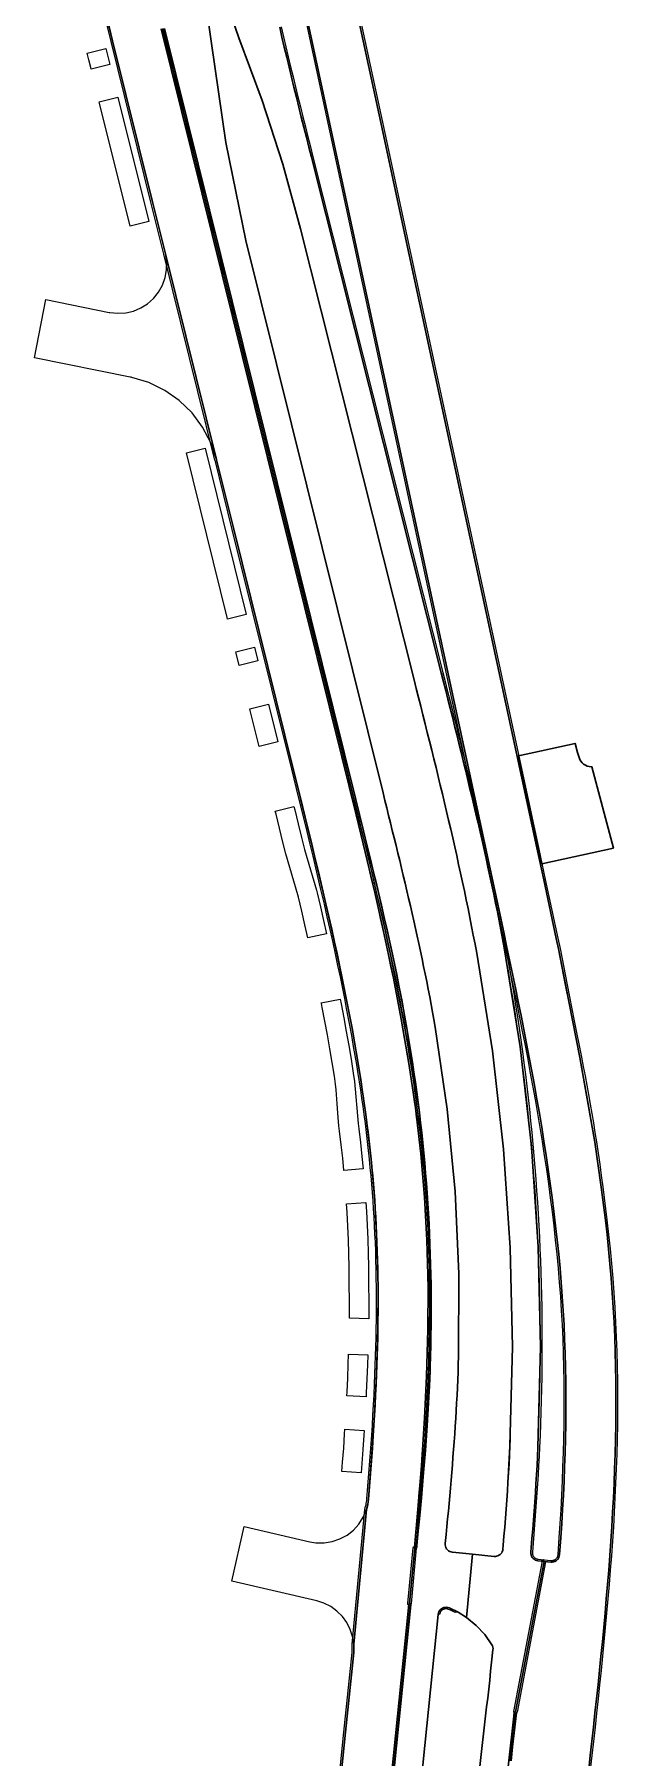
# Model space of a CAD drawing. Header units: metres. Extents: x 105145 to 106173, y 111785 to 118130.
# Drawn here: x 105895.7 to 105968.5, y 114953.4 to 115168.5 of the extents above; entities that cross this region are included whole.
import ezdxf

# ---------------------------------------------------------------- set-up
doc = ezdxf.new("R2010")
doc.units = ezdxf.units.M
for name, color, linetype, lineweight in [('10-PAV-BOCACALLE', 9, 'CONTINUOUS', 13), ('10-PAV-CALZADA-BRT', 12, 'CONTINUOUS', 30), ('10-PAV-CALZADA-MIXTA', 8, 'CONTINUOUS', 30), ('10-PAV-CICLORUTA', 76, 'CONTINUOUS', 18), ('10-PAV-PARADERO', 30, 'CONTINUOUS', 30), ('10-PAV-SARDINEL', 252, 'CONTINUOUS', 13)]:
    doc.layers.add(name, color=color, linetype=linetype, lineweight=lineweight)

msp = doc.modelspace()

# ---------------------------------------------------------------- linework, layer by layer
at = {"layer": '10-PAV-BOCACALLE'}
for points in [[(105895.7091, 115128.1661), (105897.1344, 115135.4283), (105905.0411, 115133.8272), (105905.1051, 115133.8144), (105906.098, 115133.7092), (105907.0945, 115133.7701), (105908.0672, 115133.9954), (105908.989, 115134.3789), (105909.8345, 115134.9099), (105910.5803, 115135.5738), (105911.2056, 115136.3521), (105911.6932, 115137.2234), (105912.0295, 115138.1634), (105912.2054, 115139.1463), (105912.2158, 115140.1446), (105912.0605, 115141.1309), (105918.4349, 115115.4379), (105917.7278, 115117.5364), (105916.6988, 115119.4972), (105915.3734, 115121.2713), (105913.7849, 115122.8141), (105911.9729, 115124.0872), (105909.983, 115125.0587), (105907.8647, 115125.7042), (105907.7965, 115125.7191), (105907.6339, 115125.752), (105895.7091, 115128.1661)], [(105920.3404, 114975.3805), (105921.8662, 114982.213), (105930.0695, 114980.3089), (105930.0809, 114980.3064), (105930.8372, 114980.1817), (105931.8558, 114980.1682), (105932.862, 114980.3272), (105933.8268, 114980.6541), (105934.7223, 114981.1395), (105935.5229, 114981.7694), (105936.2054, 114982.5257), (105936.7501, 114983.3865), (105937.1414, 114984.327), (105935.5694, 114967.5194), (105935.4242, 114968.4588), (105935.1325, 114969.3635), (105934.7016, 114970.2107), (105934.1423, 114970.9793), (105933.4686, 114971.6499), (105932.6975, 114972.2057), (105931.8483, 114972.6327), (105930.9423, 114972.9203), (105920.3404, 114975.3805)]]:
    msp.add_lwpolyline(points, close=True, dxfattribs=at)
at = {"layer": '10-PAV-CALZADA-BRT'}
for points in [[(105916.0692, 115179.7468), (105917.8013, 115167.4103), (105919.5834, 115155.0354), (105922.1065, 115142.7901), (105939.2157, 115073.8287), (105939.4487, 115072.8895), (105939.6815, 115071.9501), (105939.9141, 115071.0107), (105940.1463, 115070.0713), (105940.3779, 115069.1317), (105940.6087, 115068.1919), (105940.8387, 115067.2519), (105941.0677, 115066.3117), (105941.2957, 115065.3711), (105941.5223, 115064.4303), (105941.7475, 115063.4891), (105941.9711, 115062.5475), (105942.1931, 115061.6057), (105942.4131, 115060.6633), (105942.6313, 115059.7203), (105942.8473, 115058.7771), (105943.0609, 115057.8331), (105943.2721, 115056.8887), (105943.4809, 115055.9437), (105943.6867, 115054.9983), (105943.8899, 115054.0521), (105944.0901, 115053.1053), (105944.2869, 115052.1577), (105944.4807, 115051.2095), (105944.6709, 115050.2607), (105944.8575, 115049.3111), (105945.0405, 115048.3609), (105945.2195, 115047.4099), (105945.3945, 115046.4581), (105945.5653, 115045.5055), (105945.7319, 115044.5521), (105947.2301, 115034.3406), (105948.2168, 115024.067), (105948.6896, 115013.757), (105948.6473, 115003.4363), (105948.6169, 115002.4689), (105948.5821, 115001.5019), (105948.5433, 115000.5349), (105948.5001, 114999.5681), (105948.4531, 114998.6015), (105948.4023, 114997.6351), (105948.3479, 114996.6689), (105948.2899, 114995.7029), (105948.2287, 114994.7371), (105948.1641, 114993.7715), (105948.0965, 114992.8061), (105948.0261, 114991.8409), (105947.9529, 114990.8759), (105947.8769, 114989.9111), (105947.7985, 114988.9467), (105947.7179, 114987.9823), (105947.6349, 114987.0181), (105947.5501, 114986.0541), (105947.4633, 114985.0901), (105947.3747, 114984.1265), (105947.2847, 114983.1631), (105947.1931, 114982.1997), (105947.1001, 114981.2363), (105946.9883, 114980.0911), (105946.9865, 114979.917), (105947.0149, 114979.7452), (105947.0727, 114979.581), (105947.1581, 114979.4293), (105947.2685, 114979.2947), (105947.4006, 114979.1813), (105947.5503, 114979.0925), (105947.7132, 114979.031), (105947.8843, 114978.9987), (105950.4021, 114978.7478), (105949.6441, 114970.8474), (105948.5914, 114971.5083), (105947.4725, 114972.0497), (105947.3113, 114972.1015), (105947.1437, 114972.1254), (105946.9744, 114972.1206), (105946.8084, 114972.0873), (105946.6504, 114972.0266), (105946.5049, 114971.94), (105946.3761, 114971.8301), (105946.2676, 114971.7001), (105946.1827, 114971.5536), (105946.1237, 114971.3949), (105946.0923, 114971.2285), (105942.0455, 114931.5421)], [(105946.7457, 114911.5519), (105951.9033, 114957.4321), (105952.0295, 114958.5541), (105952.1553, 114959.6761), (105952.2809, 114960.7981), (105952.4061, 114961.9203), (105952.5309, 114963.0423), (105952.6545, 114964.1645), (105952.7775, 114965.2869), (105952.9437, 114966.8175), (105952.9481, 114966.9796), (105952.9262, 114967.1402), (105952.8787, 114967.2952), (105952.8067, 114967.4405), (105951.913, 114968.7184), (105950.8521, 114969.8612), (105949.644, 114970.8473), (105950.4021, 114978.7478), (105953.0849, 114978.4805), (105953.2431, 114978.4773), (105953.3998, 114978.4991), (105953.5511, 114978.5454), (105953.6932, 114978.6149), (105953.8225, 114978.706), (105953.9359, 114978.8163), (105954.0305, 114978.9431), (105954.1039, 114979.0833), (105954.1542, 114979.2333), (105954.1803, 114979.3893), (105954.2239, 114979.8925), (105954.3181, 114981.0177), (105954.4093, 114982.1429), (105954.4969, 114983.2685), (105954.5813, 114984.3945), (105954.6619, 114985.5207), (105954.7387, 114986.6471), (105954.8115, 114987.7737), (105954.8803, 114988.9007), (105954.9447, 114990.0279), (105955.0049, 114991.1553), (105955.0603, 114992.2829), (105955.3599, 115004.6426), (105955.0933, 115017.0031), (105954.2612, 115029.3383), (105952.8653, 115041.6226), (105950.9085, 115053.8301), (105950.7021, 115054.9399), (105950.4911, 115056.0491), (105950.2759, 115057.1575), (105950.0563, 115058.2649), (105949.8329, 115059.3717), (105949.6055, 115060.4775), (105949.3743, 115061.5827), (105949.1397, 115062.6871), (105948.9015, 115063.7907), (105948.6601, 115064.8937), (105948.4155, 115065.9959), (105948.1681, 115067.0975), (105947.9177, 115068.1983), (105947.6647, 115069.2987), (105947.4093, 115070.3983), (105947.1515, 115071.4975), (105946.8913, 115072.5963), (105946.6291, 115073.6943), (105946.3651, 115074.7921), (105946.0991, 115075.8893), (105945.8317, 115076.9863), (105945.5627, 115078.0829), (105945.2923, 115079.1791), (105945.0209, 115080.2749), (105944.7483, 115081.3705), (105944.4749, 115082.4659), (105944.2007, 115083.5613), (105943.9259, 115084.6563), (105943.6507, 115085.7513), (105943.3753, 115086.8461), (105943.0995, 115087.9411), (105928.9197, 115144.2589), (105926.7044, 115152.3173), (105924.1414, 115160.272), (105921.2355, 115168.1079), (105918.5045, 115175.9927)], [(105938.5637, 114931.8971), (105942.6989, 114972.4531), (105942.6991, 114972.475), (105942.6954, 114972.4965), (105942.6881, 114972.5172), (105942.6774, 114972.5362), (105942.6635, 114972.5531), (105942.6469, 114972.5673), (105942.628, 114972.5785), (105942.6076, 114972.5862), (105942.5861, 114972.5903), (105942.566, 114972.5908), (105942.5461, 114972.5881), (105942.5269, 114972.5821), (105942.5089, 114972.5731), (105942.5125, 114972.5903), (105943.1693, 114979.5123), (105943.1767, 114979.503), (105943.1933, 114979.4867), (105943.2124, 114979.4734), (105943.2334, 114979.4634), (105943.2558, 114979.4571), (105943.2789, 114979.4546), (105943.3022, 114979.456), (105943.3248, 114979.4613), (105943.3463, 114979.4703), (105943.366, 114979.4827), (105943.3833, 114979.4982), (105943.3978, 114979.5164), (105943.4091, 114979.5368), (105943.4168, 114979.5588), (105943.4207, 114979.5817), (105943.4471, 114979.8477), (105943.625, 114981.6637), (105943.7679, 114983.1519), (105944.0125, 114985.7903), (105944.2873, 114988.9547), (105944.5071, 114991.7189), (105944.7265, 114994.8201), (105944.8971, 114997.6349), (105945.0469, 115000.6983), (105945.1487, 115003.5379), (105945.1903, 115013.684), (105944.7255, 115023.8195), (105943.7555, 115033.9192), (105942.2827, 115043.9579), (105941.7813, 115046.7547), (105941.2007, 115049.7663), (105940.6347, 115052.5289), (105939.9797, 115055.5681), (105939.3721, 115058.2735), (105938.6537, 115061.3675), (105938.0391, 115063.9451), (105937.2555, 115067.1711), (105936.7791, 115069.1065), (105935.8187, 115072.9859), (105911.9243, 115169.2963)], [(105926.3181, 115169.4315), (105926.6049, 115168.1851), (105926.8957, 115166.9389), (105927.1903, 115165.6927), (105927.4885, 115164.4463), (105927.7899, 115163.1995), (105928.0939, 115161.9527), (105928.4007, 115160.7055), (105928.7095, 115159.4579), (105929.0201, 115158.2099), (105929.3321, 115156.9625), (105929.6457, 115155.7127), (105929.9601, 115154.4623), (105930.2751, 115153.2111), (105946.4937, 115088.7955), (105946.7695, 115087.7001), (105947.0451, 115086.6043), (105947.3207, 115085.5081), (105947.5959, 115084.4111), (105947.8707, 115083.3135), (105948.1447, 115082.2153), (105948.4181, 115081.1165), (105948.6901, 115080.0187), (105948.9613, 115078.9187), (105949.2313, 115077.8179), (105949.5001, 115076.7161), (105949.7673, 115075.6135), (105950.0327, 115074.5101), (105950.2963, 115073.4057), (105950.5581, 115072.3005), (105950.8177, 115071.1941), (105951.0749, 115070.0869), (105951.3297, 115068.9785), (105951.5821, 115067.8691), (105951.8315, 115066.7585), (105952.0781, 115065.6467), (105952.3217, 115064.5339), (105952.5621, 115063.4199), (105952.7991, 115062.3047), (105953.0325, 115061.1883), (105953.2623, 115060.0705), (105953.4883, 115058.9515), (105953.7103, 115057.8313), (105953.9283, 115056.7099), (105954.1417, 115055.5871), (105954.3503, 115054.4665), (105956.3328, 115042.0994), (105957.747, 115029.6544), (105958.59, 115017.1578), (105958.8599, 115004.6357), (105958.5563, 114992.1143), (105958.5003, 114990.9761), (105958.4395, 114989.8347), (105958.3741, 114988.6941), (105958.3047, 114987.5541), (105958.2309, 114986.4151), (105958.1533, 114985.2765), (105958.0719, 114984.1389), (105957.9869, 114983.0021), (105957.8983, 114981.8657), (105957.8063, 114980.7303), (105957.7113, 114979.5955), (105957.6611, 114979.0163), (105957.6612, 114978.8434), (105957.691, 114978.6731), (105957.7497, 114978.5106), (105957.8355, 114978.3605), (105957.9459, 114978.2275), (105958.0776, 114978.1154), (105958.2265, 114978.0277), (105958.3884, 114977.967), (105958.5583, 114977.9351), (105959.3179, 114977.8594), (105955.7467, 114959.0773), (105955.7231, 114959.0779), (105955.6997, 114959.0744), (105955.6773, 114959.0668), (105955.6565, 114959.0555), (105955.638, 114959.0408), (105955.6224, 114959.0231), (105955.61, 114959.0029), (105955.6014, 114958.9809), (105955.5967, 114958.9577), (105955.5075, 114958.1631), (105955.3813, 114957.0411), (105950.2237, 114911.1609)]]:
    msp.add_lwpolyline(points, dxfattribs=at)
at = {"layer": '10-PAV-CALZADA-MIXTA'}
for points in [[(105932.7231, 114938.6947), (105934.5405, 114956.5182), (105935.5549, 114966.4669), (105935.5853, 114966.9928), (105935.5694, 114967.5194), (105937.1414, 114984.327), (105937.3088, 114984.9731), (105937.4035, 114985.6337), (105938.0078, 114993.5901), (105938.1629, 114996.1131), (105938.4119, 115001.2187), (105938.5725, 115006.9393), (105938.5927, 115012.1145), (105938.4597, 115017.7333), (105938.1759, 115022.9167), (105937.7255, 115028.0885), (105937.0643, 115033.6699), (105936.3141, 115038.7903), (105935.3479, 115044.4311), (105934.3809, 115049.4505), (105933.1707, 115055.1971), (105932.0937, 115059.9833), (105930.6781, 115065.9833), (105929.8025, 115069.5829), (105928.0163, 115076.8181), (105920.5907, 115106.7484), (105918.4439, 115115.4017), (105918.4349, 115115.4379), (105912.0605, 115141.1309), (105912.0551, 115141.1527), (105910.4443, 115147.6453), (105905.4635, 115167.7209), (105903.7331, 115174.7207)], [(105935.7549, 115172.3699), (105939.0709, 115156.9453), (105941.9105, 115143.7369), (105958.4193, 115066.9455), (105959.2755, 115062.9631), (105960.8387, 115055.6559), (105961.1161, 115054.3437), (105963.7833, 115040.7991), (105965.6509, 115030.2203), (105966.4621, 115024.6019), (105966.9751, 115020.4883), (105967.1775, 115018.6741), (105967.3647, 115016.8561), (105967.5363, 115015.0343), (105967.6915, 115013.2091), (105967.8299, 115011.3803), (105967.9505, 115009.5483), (105968.0527, 115007.7133), (105968.1361, 115005.8775), (105968.2011, 115004.0425), (105968.2479, 115002.2091), (105968.2777, 115000.3775), (105968.2907, 114998.5479), (105968.2879, 114996.7201), (105968.2697, 114994.8947), (105968.2367, 114993.0715), (105968.1899, 114991.2507), (105968.1297, 114989.4325), (105968.0567, 114987.6167), (105967.9717, 114985.8037), (105967.8751, 114983.9933), (105967.7679, 114982.1855), (105967.6503, 114980.3805), (105967.5233, 114978.5783), (105967.3873, 114976.7789), (105967.2431, 114974.9821), (105967.0913, 114973.1881), (105966.9323, 114971.3969), (105966.7671, 114969.6083), (105966.5959, 114967.8223), (105966.4195, 114966.0391), (105966.2387, 114964.2583), (105966.0539, 114962.4801), (105965.8655, 114960.7043), (105965.6747, 114958.9309), (105965.4815, 114957.1599), (105965.2867, 114955.3889), (105965.0911, 114953.6238), (105964.8951, 114951.8597)], [(105911.5295, 115169.2259), (105921.6888, 115128.2787), (105934.0825, 115078.3229), (105935.8721, 115071.0739), (105936.7543, 115067.4463), (105938.1831, 115061.3905), (105939.2759, 115056.5341), (105940.5069, 115050.6891), (105941.4957, 115045.5569), (105942.4861, 115039.7745), (105943.2593, 115034.4977), (105943.9423, 115028.7309), (105944.4103, 115023.3589), (105944.7051, 115017.9745), (105944.8425, 115012.1689), (105944.8215, 115006.8359), (105944.6569, 115000.9717), (105944.4023, 114995.7513), (105944.0085, 114989.7909), (105943.6119, 114984.8291), (105943.1439, 114979.6087), (105943.142, 114979.5879), (105943.1446, 114979.5677), (105943.1502, 114979.5481), (105943.1585, 114979.5296), (105943.1694, 114979.5124), (105942.5158, 114972.625), (105942.5125, 114972.5903), (105942.509, 114972.5729), (105942.4932, 114972.5617), (105942.4792, 114972.5483), (105942.4675, 114972.5328), (105942.4584, 114972.5158), (105942.4519, 114972.4975), (105942.4483, 114972.4785), (105941.9863, 114967.9287), (105938.3149, 114931.9225)], [(105955.2049, 114952.9367), (105955.4007, 114954.6999), (105955.5959, 114956.4623), (105955.7895, 114958.2217), (105955.8665, 114958.9275), (105955.867, 114958.9511), (105955.8635, 114958.9745), (105955.8559, 114958.9969), (105955.8446, 114959.0176), (105955.8298, 114959.0361), (105955.8121, 114959.0517), (105955.7919, 114959.064), (105955.7699, 114959.0726), (105955.7467, 114959.0773), (105959.3179, 114977.8594), (105960.1697, 114977.7745), (105960.3422, 114977.7723), (105960.5125, 114977.7998), (105960.6756, 114977.8562), (105960.8265, 114977.9398), (105960.9608, 114978.0481), (105961.0745, 114978.1778), (105961.1642, 114978.3252), (105961.2663, 114978.6993), (105961.4147, 114980.8033), (105961.5299, 114982.5737), (105961.6349, 114984.3447), (105961.7295, 114986.1165), (105961.8125, 114987.8887), (105961.8837, 114989.6615), (105961.9425, 114991.4347), (105961.9883, 114993.2083), (105962.0201, 114994.9821), (105962.0379, 114996.7563), (105962.0407, 114998.5305), (105962.0281, 115000.3045), (105961.9993, 115002.0785), (105961.9539, 115003.8521), (105961.8913, 115005.6253), (105961.8107, 115007.3975), (105961.7119, 115009.1689), (105961.5953, 115010.9393), (105961.4615, 115012.7085), (105961.3113, 115014.4763), (105961.1447, 115016.2427), (105960.9631, 115018.0075), (105960.7663, 115019.7709), (105960.5555, 115021.5323), (105960.3311, 115023.2923), (105960.0937, 115025.0505), (105959.8441, 115026.8071), (105959.5825, 115028.5619), (105959.3099, 115030.3149), (105959.0265, 115032.0665), (105958.7333, 115033.8163), (105958.4305, 115035.5643), (105958.1191, 115037.3111), (105957.7993, 115039.0563), (105957.4721, 115040.7999), (105957.1377, 115042.5423), (105956.7971, 115044.2835), (105956.4505, 115046.0235), (105956.0987, 115047.7625), (105955.7421, 115049.5005), (105955.3815, 115051.2377), (105955.0175, 115052.9741), (105954.6505, 115054.7099), (105954.2811, 115056.4453), (105953.9101, 115058.1803), (105953.5379, 115059.9149), (105953.1651, 115061.6495), (105929.6445, 115171.0561)]]:
    msp.add_lwpolyline(points, dxfattribs=at)
at = {"layer": '10-PAV-CICLORUTA'}
for points in [[(105904.8207, 115165.9543), (105905.1109, 115164.7829), (105902.7815, 115164.2051), (105902.7313, 115164.4075), (105902.4911, 115165.3771), (105902.3347, 115166.0099), (105902.2867, 115166.2049), (105904.6159, 115166.7827), (105904.8207, 115165.9543)], [(105909.9747, 115145.1773), (105907.6453, 115144.5993), (105903.8407, 115159.9345), (105903.7925, 115160.1289), (105906.1219, 115160.7069), (105909.9747, 115145.1773)], [(105922.1501, 115096.1019), (105919.8209, 115095.5241), (105919.7727, 115095.7181), (105914.6677, 115116.2943), (105916.9971, 115116.8723), (105922.1501, 115096.1019)], [(105923.5837, 115090.3243), (105921.2543, 115089.7465), (105920.8805, 115091.2535), (105920.8323, 115091.4477), (105923.1615, 115092.0255), (105923.5837, 115090.3243)], [(105926.0953, 115080.2003), (105923.7657, 115079.6233), (105922.6509, 115084.1171), (105922.6027, 115084.3113), (105924.9321, 115084.8891), (105926.0953, 115080.2003)], [(105928.1957, 115071.7221), (105928.6247, 115069.9769), (105929.0505, 115068.2337), (105929.4071, 115066.7617), (105930.9253, 115061.6723), (105931.0019, 115061.3459), (105931.4029, 115059.6095), (105931.7971, 115057.8743), (105932.1615, 115056.2405), (105929.8153, 115055.7353), (105929.4557, 115057.3471), (105929.0635, 115059.0737), (105928.6643, 115060.8021), (105928.5927, 115061.1071), (105927.0747, 115066.1963), (105926.7185, 115067.6663), (105926.2937, 115069.4059), (105925.8655, 115071.1481), (105925.7687, 115071.5403), (105928.0987, 115072.1157), (105928.1957, 115071.7221)], [(105933.9859, 115047.4785), (105934.3155, 115045.7479), (105934.6335, 115044.0179), (105934.9389, 115042.2903), (105935.2317, 115040.5611), (105935.5115, 115038.8299), (105935.6745, 115037.7635), (105936.0997, 115032.5529), (105936.1849, 115031.8835), (105936.3879, 115030.1597), (105936.5737, 115028.4369), (105936.7269, 115026.8709), (105934.3343, 115026.6777), (105934.1863, 115028.1913), (105934.0029, 115029.8907), (105933.8027, 115031.5917), (105933.7189, 115032.2501), (105933.6333, 115033.2983), (105933.4937, 115035.0099), (105933.3537, 115036.7241), (105933.2947, 115037.4609), (105933.1407, 115038.4565), (105932.8643, 115040.1671), (105932.5739, 115041.8811), (105932.2711, 115043.5941), (105931.9569, 115045.3055), (105931.6291, 115047.0221), (105931.5343, 115047.5059), (105931.5151, 115047.6037), (105933.8675, 115048.0793), (105933.9859, 115047.4785)], [(105937.1365, 115021.5517), (105937.2305, 115019.8267), (105937.3069, 115018.0981), (105937.3659, 115016.3661), (105937.4081, 115014.6311), (105937.4271, 115008.1631), (105935.0301, 115008.2431), (105935.0085, 115014.5837), (105934.9669, 115016.2961), (105934.9087, 115018.0043), (105934.8335, 115019.7083), (105934.7407, 115021.4081), (105934.6697, 115022.4927), (105937.0623, 115022.6847), (105937.1365, 115021.5517)], [(105937.3265, 115003.6639), (105937.2845, 115002.4091), (105937.2139, 115000.6537), (105937.1319, 114998.8959), (105937.1053, 114998.3941), (105934.7101, 114998.5473), (105934.7349, 114999.0151), (105934.8163, 115000.7579), (105934.8863, 115002.4975), (105934.9279, 115003.7441), (105937.3265, 115003.6639)], [(105936.8607, 114994.2011), (105936.8229, 114993.6099), (105936.7011, 114991.8437), (105936.5707, 114990.0755), (105936.4801, 114988.9147), (105934.0849, 114989.0679), (105934.1777, 114990.2571), (105934.3071, 114992.0145), (105934.4283, 114993.7691), (105934.4657, 114994.3543), (105936.8607, 114994.2011)]]:
    msp.add_lwpolyline(points, close=True, dxfattribs=at)
at = {"layer": '10-PAV-PARADERO'}
msp.add_lwpolyline([(105959.0293, 115064.9589), (105956.1254, 115078.4663), (105963.1934, 115079.9949), (105963.5041, 115078.878), (105963.6841, 115078.2445), (105963.7769, 115078.0039), (105963.9068, 115077.7811), (105964.0704, 115077.5819), (105964.2637, 115077.4111), (105964.4816, 115077.2732), (105964.7186, 115077.1717), (105964.9688, 115077.1092), (105965.2833, 115077.0879), (105967.987, 115066.9101), (105959.0293, 115064.9589)], close=True, dxfattribs=at)
at = {"layer": '10-PAV-SARDINEL'}
for points in [[(105932.5241, 114938.7147), (105934.3415, 114956.5385), (105935.3559, 114966.4869), (105935.3729, 114966.6892), (105935.383, 114966.8943), (105935.3857, 114967.0967), (105935.3814, 114967.302), (105935.3697, 114967.5081), (105935.3694, 114967.5194), (105935.3703, 114967.538), (105936.9423, 114984.3456), (105936.9444, 114984.3617), (105936.9499, 114984.3848), (105937.0047, 114984.5663), (105937.0513, 114984.7405), (105937.0935, 114984.9206), (105937.1299, 114985.1018), (105937.1604, 114985.2835), (105937.1852, 114985.4661), (105937.2044, 114985.6524), (105937.339, 114987.2404), (105937.4667, 114988.8303), (105937.5875, 114990.4207), (105937.7014, 114992.0117), (105937.8082, 114993.6031), (105937.8879, 114994.8638), (105937.9633, 114996.1246), (105938.0343, 114997.3998), (105938.0994, 114998.6751), (105938.1587, 114999.9507), (105938.2121, 115001.2267), (105938.2547, 115002.3695), (105938.292, 115003.5126), (105938.3241, 115004.6558), (105938.351, 115005.7992), (105938.3725, 115006.9426), (105938.387, 115007.9766), (105938.3963, 115009.0106), (105938.4003, 115010.0449), (105938.3991, 115011.0787), (105938.3927, 115012.1128), (105938.3796, 115013.2356), (105938.3597, 115014.3583), (105938.3331, 115015.4809), (105938.2999, 115016.6034), (105938.2599, 115017.7256), (105938.2165, 115018.7617), (105938.1665, 115019.7975), (105938.1098, 115020.8329), (105938.0465, 115021.868), (105937.9764, 115022.9026), (105937.8998, 115023.9367), (105937.8165, 115024.9705), (105937.7265, 115026.0036), (105937.6299, 115027.0361), (105937.5266, 115028.068), (105937.4078, 115029.1846), (105937.2824, 115030.3005), (105937.1503, 115031.4156), (105937.0115, 115032.5299), (105936.8661, 115033.6435), (105936.7266, 115034.668), (105936.5818, 115035.6918), (105936.4319, 115036.7149), (105936.2769, 115037.7373), (105936.1166, 115038.7588), (105935.9339, 115039.8879), (105935.746, 115041.016), (105935.5529, 115042.1433), (105935.3546, 115043.2697), (105935.1512, 115044.3951), (105934.9183, 115045.6507), (105934.6796, 115046.9052), (105934.4351, 115048.1586), (105934.1849, 115049.4109), (105933.8912, 115050.8485), (105933.5917, 115052.285), (105933.2864, 115053.7203), (105932.9753, 115055.1543), (105932.6226, 115056.7504), (105932.2638, 115058.345), (105931.8988, 115059.9383), (105931.4333, 115061.9391), (105930.9615, 115063.9385), (105930.4837, 115065.9366), (105930.0481, 115067.7364), (105929.6083, 115069.5353), (105928.7173, 115073.1531), (105927.8222, 115076.77), (105920.3966, 115106.7002), (105918.2498, 115115.3535), (105918.2408, 115115.3897), (105911.8664, 115141.0828), (105911.861, 115141.1046), (105910.2502, 115147.5971), (105905.2694, 115167.6728), (105904.4027, 115171.1725)], [(105904.5968, 115171.2204), (105905.4635, 115167.7209), (105910.4443, 115147.6453), (105912.0551, 115141.1527), (105912.0605, 115141.1309), (105918.4349, 115115.4379), (105918.4439, 115115.4017), (105920.5907, 115106.7484), (105928.0163, 115076.8181), (105928.9115, 115073.201), (105929.8025, 115069.5829), (105930.2424, 115067.7836), (105930.6781, 115065.9833), (105931.1561, 115063.9847), (105931.628, 115061.9847), (105932.0937, 115059.9833), (105932.4588, 115058.3893), (105932.8178, 115056.7939), (105933.1707, 115055.1971), (105933.4819, 115053.7623), (105933.7874, 115052.3262), (105934.087, 115050.889), (105934.3809, 115049.4505), (105934.6313, 115048.1973), (105934.8759, 115046.943), (105935.1148, 115045.6876), (105935.3479, 115044.4311), (105935.5515, 115043.3047), (105935.7499, 115042.1775), (105935.9432, 115041.0493), (105936.1312, 115039.9202), (105936.3141, 115038.7903), (105936.4745, 115037.7678), (105936.6297, 115036.7444), (105936.7798, 115035.7203), (105936.9246, 115034.6955), (105937.0643, 115033.6699), (105937.2099, 115032.5552), (105937.3488, 115031.4397), (105937.481, 115030.3234), (105937.6066, 115029.2063), (105937.7255, 115028.0885), (105937.8289, 115027.0553), (105937.9256, 115026.0215), (105938.0157, 115024.9871), (105938.0991, 115023.9522), (105938.1759, 115022.9167), (105938.246, 115021.8808), (105938.3094, 115020.8445), (105938.3662, 115019.8077), (105938.4163, 115018.7707), (105938.4597, 115017.7333), (105938.4997, 115016.6099), (105938.533, 115015.4863), (105938.5596, 115014.3625), (105938.5795, 115013.2385), (105938.5927, 115012.1145), (105938.5991, 115011.0794), (105938.6003, 115010.0444), (105938.5963, 115009.0093), (105938.587, 115007.9743), (105938.5725, 115006.9393), (105938.5509, 115005.7949), (105938.524, 115004.6506), (105938.4919, 115003.5065), (105938.4545, 115002.3625), (105938.4119, 115001.2187), (105938.3585, 114999.9419), (105938.2991, 114998.6653), (105938.234, 114997.3891), (105938.1629, 114996.1131), (105938.0875, 114994.8515), (105938.0078, 114993.5901), (105937.9009, 114991.9978), (105937.7869, 114990.406), (105937.6661, 114988.8147), (105937.5383, 114987.2239), (105937.4035, 114985.6337), (105937.384, 114985.4439), (105937.3584, 114985.2549), (105937.3269, 114985.0667), (105937.2893, 114984.8797), (105937.2459, 114984.6939), (105937.1966, 114984.5096), (105937.1414, 114984.327), (105935.5694, 114967.5194), (105935.5813, 114967.309), (105935.5858, 114967.0982), (105935.5829, 114966.8875), (105935.5726, 114966.6769), (105935.5549, 114966.4669), (105934.5405, 114956.5182), (105932.7231, 114938.6947)], [(105964.8951, 114951.8597), (105965.0911, 114953.6238), (105965.2867, 114955.3889), (105965.4815, 114957.1599), (105965.6747, 114958.9309), (105965.8655, 114960.7043), (105966.0539, 114962.4801), (105966.2387, 114964.2583), (105966.4195, 114966.0391), (105966.5959, 114967.8223), (105966.7671, 114969.6083), (105966.9323, 114971.3969), (105967.0913, 114973.1881), (105967.2431, 114974.9821), (105967.3873, 114976.7789), (105967.5233, 114978.5783), (105967.6503, 114980.3805), (105967.7679, 114982.1855), (105967.8751, 114983.9933), (105967.9717, 114985.8037), (105968.0567, 114987.6167), (105968.1297, 114989.4325), (105968.1899, 114991.2507), (105968.2367, 114993.0715), (105968.2697, 114994.8947), (105968.2879, 114996.7201), (105968.2907, 114998.5479), (105968.2777, 115000.3775), (105968.2479, 115002.2091), (105968.2011, 115004.0425), (105968.1361, 115005.8775), (105968.0527, 115007.7133), (105967.9505, 115009.5483), (105967.8299, 115011.3803), (105967.6915, 115013.2091), (105967.5363, 115015.0343), (105967.3647, 115016.8561), (105967.1775, 115018.6741), (105966.9751, 115020.4883), (105966.4621, 115024.6019), (105966.2702, 115026.0081), (105966.071, 115027.4132), (105965.8646, 115028.8173), (105965.6509, 115030.2203), (105965.4689, 115031.4001), (105965.2806, 115032.5788), (105965.0858, 115033.7565), (105964.8846, 115034.9332), (105964.6771, 115036.1087), (105964.4632, 115037.2831), (105964.2429, 115038.4563), (105964.0163, 115039.6283), (105963.7833, 115040.7991), (105962.8979, 115045.3147), (105962.0088, 115049.8295), (105961.1161, 115054.3437), (105960.8387, 115055.6559), (105959.2755, 115062.9631), (105958.4193, 115066.9455), (105941.9105, 115143.7369), (105939.0709, 115156.9453), (105935.7549, 115172.3699)], [(105935.9504, 115172.4119), (105939.26, 115157.014), (105939.2664, 115156.9873), (105939.268, 115156.98), (105942.106, 115143.7789), (105958.6148, 115066.9875), (105959.4711, 115063.005), (105961.0344, 115055.6975), (105961.3121, 115054.3838), (105962.205, 115049.8683), (105963.0941, 115045.3533), (105963.9796, 115040.8379), (105964.2126, 115039.6669), (105964.4394, 115038.4938), (105964.6599, 115037.3195), (105964.874, 115036.1441), (105965.0817, 115034.9676), (105965.283, 115033.7897), (105965.478, 115032.611), (105965.6665, 115031.4311), (105965.8486, 115030.2506), (105966.0624, 115028.8469), (105966.269, 115027.4418), (105966.4683, 115026.0356), (105966.6605, 115024.6278), (105967.1738, 115020.5118), (105967.3764, 115018.6955), (105967.5637, 115016.8758), (105967.7355, 115015.0522), (105967.8909, 115013.2251), (105968.0294, 115011.3944), (105968.1502, 115009.5604), (105968.2525, 115007.7234), (105968.336, 115005.8856), (105968.401, 115004.0486), (105968.4479, 115002.2133), (105968.4777, 115000.3799), (105968.4907, 114998.5483), (105968.4879, 114996.719), (105968.4697, 114994.8919), (105968.4367, 114993.0672), (105968.3898, 114991.2449), (105968.3296, 114989.4252), (105968.2565, 114987.608), (105968.1715, 114985.7937), (105968.0748, 114983.9821), (105967.9675, 114982.1731), (105967.8499, 114980.367), (105967.7228, 114978.5637), (105967.5867, 114976.7634), (105967.4425, 114974.9657), (105967.2906, 114973.1708), (105967.1315, 114971.3789), (105966.9663, 114969.5896), (105966.795, 114967.8029), (105966.6185, 114966.0192), (105966.4377, 114964.2379), (105966.2528, 114962.4592), (105966.0644, 114960.6831), (105965.8736, 114958.9094), (105965.6803, 114957.1381), (105965.4855, 114955.367), (105965.2899, 114953.6018), (105965.0939, 114951.8376)], [(105938.3149, 114931.9225), (105941.9863, 114967.9287), (105942.4483, 114972.4785), (105942.4519, 114972.4975), (105942.4584, 114972.5158), (105942.4675, 114972.5328), (105942.4792, 114972.5483), (105942.4932, 114972.5617), (105942.509, 114972.5729), (105942.5125, 114972.5903), (105942.5158, 114972.625), (105943.1694, 114979.5124), (105943.1585, 114979.5296), (105943.1502, 114979.5481), (105943.1446, 114979.5677), (105943.142, 114979.5879), (105943.1439, 114979.6087), (105943.3044, 114981.3484), (105943.4604, 114983.0886), (105943.6119, 114984.8291), (105943.7504, 114986.4825), (105943.8826, 114988.1365), (105944.0085, 114989.7909), (105944.1159, 114991.2804), (105944.2174, 114992.7703), (105944.3128, 114994.2606), (105944.4023, 114995.7513), (105944.4749, 114997.0559), (105944.5416, 114998.3609), (105944.6023, 114999.6662), (105944.6569, 115000.9717), (105944.7006, 115002.1442), (105944.7389, 115003.3169), (105944.7718, 115004.4898), (105944.7994, 115005.6628), (105944.8215, 115006.8359), (105944.8365, 115007.9024), (105944.8461, 115008.969), (105944.8503, 115010.0356), (105944.8491, 115011.1023), (105944.8425, 115012.1689), (105944.8289, 115013.3303), (105944.8084, 115014.4916), (105944.7809, 115015.6528), (105944.7465, 115016.8137), (105944.7051, 115017.9745), (105944.66, 115019.0521), (105944.608, 115020.1294), (105944.549, 115021.2063), (105944.4831, 115022.2828), (105944.4103, 115023.3589), (105944.3305, 115024.4345), (105944.2438, 115025.5095), (105944.1502, 115026.5839), (105944.0497, 115027.6577), (105943.9423, 115028.7309), (105943.8195, 115029.8859), (105943.6898, 115031.04), (105943.5532, 115032.1934), (105943.4097, 115033.346), (105943.2593, 115034.4977), (105943.1153, 115035.5546), (105942.966, 115036.6108), (105942.8114, 115037.6661), (105942.6514, 115038.7207), (105942.4861, 115039.7745), (105942.2987, 115040.9328), (105942.1059, 115042.0902), (105941.9078, 115043.2467), (105941.7044, 115044.4023), (105941.4957, 115045.5569), (105941.2574, 115046.8416), (105941.0131, 115048.1253), (105940.7629, 115049.4078), (105940.5069, 115050.6891), (105940.208, 115052.1522), (105939.9032, 115053.6141), (105939.5925, 115055.0747), (105939.2759, 115056.5341), (105938.9178, 115058.1543), (105938.5536, 115059.7731), (105938.1831, 115061.3905), (105937.713, 115063.4106), (105937.2368, 115065.4292), (105936.7543, 115067.4463), (105936.3153, 115069.2606), (105935.8721, 115071.0739), (105934.9794, 115074.6989), (105934.0825, 115078.3229), (105921.6888, 115128.2787), (105911.5295, 115169.2259)], [(105911.7236, 115169.2741), (105921.8829, 115128.3269), (105934.2766, 115078.371), (105935.1736, 115074.7469), (105936.0664, 115071.1216), (105936.5097, 115069.3079), (105936.9488, 115067.4931), (105937.4314, 115065.4754), (105937.9078, 115063.4562), (105938.378, 115061.4355), (105938.7486, 115059.8174), (105939.1131, 115058.1979), (105939.4713, 115056.5769), (105939.788, 115055.1167), (105940.0989, 115053.6553), (105940.4039, 115052.1926), (105940.703, 115050.7287), (105940.9592, 115049.4466), (105941.2095, 115048.1632), (105941.4539, 115046.8786), (105941.6924, 115045.593), (105941.9013, 115044.4372), (105942.1049, 115043.2809), (105942.3031, 115042.1235), (105942.496, 115040.9652), (105942.6836, 115039.806), (105942.8491, 115038.7512), (105943.0092, 115037.6956), (105943.164, 115036.6392), (105943.3135, 115035.5821), (105943.4576, 115034.5242), (105943.6081, 115033.3713), (105943.7517, 115032.2176), (105943.8885, 115031.063), (105944.0183, 115029.9076), (105944.1413, 115028.7514), (105944.2488, 115027.6771), (105944.3495, 115026.602), (105944.4432, 115025.5262), (105944.53, 115024.4499), (105944.6098, 115023.3731), (105944.6827, 115022.2957), (105944.7487, 115021.2179), (105944.8077, 115020.1397), (105944.8598, 115019.0611), (105944.905, 115017.9823), (105944.9464, 115016.8203), (105944.9808, 115015.6581), (105945.0083, 115014.4957), (105945.0289, 115013.3332), (105945.0425, 115012.1707), (105945.0491, 115011.103), (105945.0503, 115010.0355), (105945.0461, 115008.9677), (105945.0365, 115007.9001), (105945.0215, 115006.8326), (105944.9993, 115005.6586), (105944.9718, 115004.4847), (105944.9388, 115003.3109), (105944.9005, 115002.1373), (105944.8568, 115000.9638), (105944.8021, 114999.6574), (105944.7414, 114998.3512), (105944.6747, 114997.0453), (105944.602, 114995.7398), (105944.5125, 114994.2482), (105944.417, 114992.7571), (105944.3155, 114991.2664), (105944.208, 114989.7761), (105944.0821, 114988.1209), (105943.9498, 114986.4662), (105943.8112, 114984.8121), (105943.6596, 114983.071), (105943.5036, 114981.3304), (105943.3447, 114979.6078), (105943.3571, 114979.5809), (105943.3654, 114979.5525), (105943.3692, 114979.5231), (105943.3685, 114979.4935), (105942.7149, 114972.6061), (105942.7116, 114972.5714), (105942.7095, 114972.5556), (105942.7086, 114972.5509), (105942.7051, 114972.5335), (105942.6966, 114972.5033), (105942.6833, 114972.4748), (105942.6656, 114972.4489), (105942.644, 114972.4261), (105942.1853, 114967.9085), (105938.5139, 114931.9024)], [(105911.9243, 115169.2963), (105935.8187, 115072.9859), (105936.7791, 115069.1065), (105937.2555, 115067.1711), (105937.6489, 115065.5585), (105938.0391, 115063.9451), (105938.348, 115062.6567), (105938.6537, 115061.3675), (105939.0155, 115059.8211), (105939.3721, 115058.2735), (105939.6785, 115056.9214), (105939.9797, 115055.5681), (105940.3109, 115054.0493), (105940.6347, 115052.5289), (105940.9214, 115051.1484), (105941.2007, 115049.7663), (105941.3984, 115048.7632), (105941.592, 115047.7594), (105941.7813, 115046.7547), (105941.9526, 115045.8232), (105942.1198, 115044.8909), (105942.2827, 115043.9579), (105942.4942, 115042.7073), (105942.6979, 115041.4553), (105942.8937, 115040.2021), (105943.0818, 115038.9477), (105943.262, 115037.6922), (105943.4343, 115036.4356), (105943.5988, 115035.1779), (105943.7555, 115033.9192), (105943.9043, 115032.6596), (105944.0453, 115031.399), (105944.1783, 115030.1376), (105944.3035, 115028.8754), (105944.4209, 115027.6124), (105944.5303, 115026.3488), (105944.6319, 115025.0844), (105944.7255, 115023.8195), (105944.8113, 115022.554), (105944.8891, 115021.288), (105944.9591, 115020.0215), (105945.0212, 115018.7546), (105945.0753, 115017.4874), (105945.1216, 115016.2198), (105945.1599, 115014.952), (105945.1903, 115013.684), (105945.2128, 115012.4158), (105945.2274, 115011.1475), (105945.2341, 115009.8791), (105945.2328, 115008.6107), (105945.2237, 115007.3423), (105945.2066, 115006.074), (105945.1816, 115004.8059), (105945.1487, 115003.5379), (105945.119, 115002.5912), (105945.0851, 115001.6447), (105945.0469, 115000.6983), (105945.0012, 114999.677), (105944.9513, 114998.6558), (105944.8971, 114997.6349), (105944.8155, 114996.2273), (105944.7265, 114994.8201), (105944.6205, 114993.2692), (105944.5071, 114991.7189), (105944.3999, 114990.3366), (105944.2873, 114988.9547), (105944.1526, 114987.3723), (105944.0125, 114985.7903), (105943.8918, 114984.471), (105943.7679, 114983.1519), (105943.625, 114981.6637), (105943.4471, 114979.8477), (105943.4207, 114979.5817), (105943.4168, 114979.5588), (105943.4091, 114979.5368), (105943.3978, 114979.5164), (105943.3833, 114979.4982), (105943.3833, 114979.4982), (105943.3676, 114979.4841), (105943.3685, 114979.4935), (105943.3692, 114979.5231), (105943.3654, 114979.5525), (105943.3571, 114979.5809), (105943.3447, 114979.6078), (105943.5036, 114981.3304), (105943.6596, 114983.071), (105943.8112, 114984.8121), (105943.9498, 114986.4662), (105944.0821, 114988.1209), (105944.208, 114989.7761), (105944.3155, 114991.2664), (105944.417, 114992.7571), (105944.5125, 114994.2482), (105944.602, 114995.7398), (105944.6747, 114997.0453), (105944.7414, 114998.3512), (105944.8021, 114999.6574), (105944.8471, 115000.7068), (105944.8575, 115000.9638), (105944.8853, 115001.6524), (105944.9191, 115002.598), (105944.9488, 115003.5437), (105944.9732, 115004.4847), (105944.9809, 115004.8105), (105944.9935, 115005.412), (105944.9984, 115005.6586), (105945.0066, 115006.0773), (105945.0215, 115006.8326), (105945.0365, 115007.9001), (105945.0461, 115008.9677), (105945.0503, 115010.0355), (105945.0491, 115011.103), (105945.0425, 115012.1707), (105945.0289, 115013.3332), (105945.0083, 115014.4957), (105944.9808, 115015.6581), (105944.9464, 115016.8203), (105944.905, 115017.9823), (105944.8598, 115019.0611), (105944.8077, 115020.1397), (105944.7487, 115021.2179), (105944.6827, 115022.2957), (105944.6098, 115023.3731), (105944.53, 115024.4499), (105944.4432, 115025.5262), (105944.3495, 115026.602), (105944.2488, 115027.6771), (105944.1413, 115028.7514), (105944.0183, 115029.9076), (105943.8885, 115031.063), (105943.766, 115032.0965), (105943.7525, 115032.2177), (105943.7056, 115032.6368), (105943.557, 115033.8951), (105943.4004, 115035.1526), (105943.2361, 115036.4091), (105943.064, 115037.6644), (105942.8839, 115038.9187), (105942.696, 115040.1718), (105942.5004, 115041.4238), (105942.2969, 115042.6746), (105942.0856, 115043.924), (105941.9229, 115044.8561), (105941.7558, 115045.7875), (105941.5847, 115046.7181), (105941.3956, 115047.722), (105941.2021, 115048.7249), (105941.0046, 115049.7272), (105940.7255, 115051.1083), (105940.439, 115052.4877), (105940.1154, 115054.0072), (105939.7843, 115055.5254), (105939.4834, 115056.8776), (105939.1771, 115058.229), (105938.8207, 115059.7759), (105938.4591, 115061.3217), (105938.1535, 115062.6104), (105937.8447, 115063.8983), (105937.4546, 115065.5113), (105937.0613, 115067.1235), (105936.585, 115069.0586), (105935.6246, 115072.9378), (105934.2766, 115078.371), (105921.8827, 115128.3268), (105911.7302, 115169.2482)], [(105926.5131, 115169.476), (105926.7998, 115168.2302), (105927.0904, 115166.9846), (105927.3849, 115165.739), (105927.683, 115164.4931), (105927.9843, 115163.2467), (105928.2882, 115162.0003), (105928.5949, 115160.7535), (105928.9036, 115159.5061), (105929.2142, 115158.2583), (105929.5261, 115157.0111), (105929.8397, 115155.7615), (105930.1541, 115154.5111), (105930.469, 115153.2599), (105946.6876, 115088.8443), (105946.9635, 115087.7489), (105947.2391, 115086.6531), (105947.5147, 115085.5569), (105947.7899, 115084.4598), (105948.0648, 115083.362), (105948.3388, 115082.2637), (105948.6122, 115081.1647), (105948.8843, 115080.0667), (105949.1555, 115078.9665), (105949.4256, 115077.8654), (105949.6945, 115076.7634), (105949.8435, 115076.1485), (105952.9696, 115061.6075), (105953.3424, 115059.8729), (105953.7146, 115058.1384), (105954.0855, 115056.4036), (105954.4549, 115054.6684), (105954.8218, 115052.9329), (105954.876, 115052.6743), (105955.059, 115051.6328), (105955.3035, 115050.1958), (105955.5403, 115048.7577), (105955.7695, 115047.3182), (105955.991, 115045.8776), (105956.2048, 115044.4357), (105956.411, 115042.9928), (105956.6094, 115041.5487), (105956.8002, 115040.1038), (105956.9833, 115038.6577), (105957.1586, 115037.2107), (105957.3264, 115035.7628), (105957.4863, 115034.3139), (105957.6385, 115032.8644), (105957.783, 115031.4139), (105957.9198, 115029.9628), (105958.0489, 115028.5109), (105958.1702, 115027.0583), (105958.2838, 115025.6053), (105958.3896, 115024.1515), (105958.4877, 115022.6973), (105958.5781, 115021.2424), (105958.6606, 115019.7871), (105958.7355, 115018.3315), (105958.8026, 115016.8755), (105958.862, 115015.419), (105958.9135, 115013.9624), (105958.9573, 115012.5055), (105958.9935, 115011.0484), (105959.0218, 115009.591), (105959.0423, 115008.1336), (105959.0551, 115006.6761), (105959.0601, 115005.2184), (105959.0574, 115003.7608), (105959.0469, 115002.3034), (105959.0286, 115000.8458), (105959.0026, 114999.3885), (105958.9688, 114997.9313), (105958.9273, 114996.4743), (105958.878, 114995.0175), (105958.8209, 114993.5611), (105958.7561, 114992.105), (105958.7001, 114990.9659), (105958.6392, 114989.8237), (105958.5738, 114988.6823), (105958.5043, 114987.5416), (105958.4305, 114986.4019), (105958.3528, 114985.2626), (105958.2714, 114984.1243), (105958.1863, 114982.9869), (105958.0977, 114981.8499), (105958.0056, 114980.7139), (105957.9106, 114979.5785), (105957.8607, 114979.0019), (105957.8576, 114978.9301), (105957.8606, 114978.8606), (105957.8696, 114978.7921), (105957.8844, 114978.7249), (105957.905, 114978.6588), (105957.9316, 114978.5943), (105957.9634, 114978.5324), (105957.9997, 114978.4749), (105958.0417, 114978.4196), (105958.0886, 114978.3679), (105958.1386, 114978.3214), (105958.1936, 114978.2786), (105958.2518, 114978.2409), (105958.3132, 114978.2082), (105958.3761, 114978.1815), (105958.4425, 114978.1598), (105958.5094, 114978.1442), (105958.5834, 114978.1336), (105958.5834, 114978.1336), (105959.3377, 114978.0584), (105959.3048, 114978.059), (105959.2723, 114978.0541), (105959.241, 114978.044), (105959.2117, 114978.0289), (105959.1854, 114978.0092), (105959.1626, 114977.9855), (105959.1441, 114977.9583), (105959.1302, 114977.9285), (105959.1214, 114977.8968), (105959.1181, 114977.8793), (105958.5583, 114977.9351), (105958.4727, 114977.9474), (105958.3884, 114977.967), (105958.3062, 114977.9939), (105958.2265, 114978.0277), (105958.1502, 114978.0684), (105958.0776, 114978.1154), (105958.0093, 114978.1686), (105957.9459, 114978.2275), (105957.8878, 114978.2916), (105957.8355, 114978.3605), (105957.7893, 114978.4337), (105957.7497, 114978.5106), (105957.7168, 114978.5906), (105957.691, 114978.6731), (105957.6724, 114978.7576), (105957.6612, 114978.8434), (105957.6574, 114978.9299), (105957.6611, 114979.0163), (105957.7113, 114979.5955), (105957.8063, 114980.7303), (105957.8983, 114981.8657), (105957.9869, 114983.0021), (105958.0719, 114984.1389), (105958.1533, 114985.2765), (105958.2309, 114986.4151), (105958.3047, 114987.5541), (105958.3741, 114988.6941), (105958.4395, 114989.8347), (105958.5003, 114990.9761), (105958.5563, 114992.1143), (105958.6211, 114993.5694), (105958.6781, 114995.0248), (105958.7274, 114996.4805), (105958.7689, 114997.9364), (105958.8026, 114999.3926), (105958.8286, 115000.8488), (105958.8469, 115002.3053), (105958.8574, 115003.7617), (105958.8601, 115005.2183), (105958.8551, 115006.6748), (105958.8423, 115008.1313), (105958.8218, 115009.5876), (105958.7935, 115011.0439), (105958.7574, 115012.5), (105958.7136, 115013.9558), (105958.6621, 115015.4114), (105958.6028, 115016.8668), (105958.5357, 115018.3217), (105958.4609, 115019.7763), (105958.3784, 115021.2305), (105958.2881, 115022.6843), (105958.1901, 115024.1375), (105958.0843, 115025.5902), (105957.9708, 115027.0422), (105957.8496, 115028.4937), (105957.7206, 115029.9445), (105957.5839, 115031.3946), (105957.4395, 115032.844), (105957.2874, 115034.2925), (105957.1276, 115035.7403), (105956.96, 115037.1871), (105956.7848, 115038.6331), (105956.6018, 115040.0781), (105956.4112, 115041.522), (105956.2129, 115042.965), (105956.0069, 115044.4069), (105955.7932, 115045.8477), (105955.5719, 115047.2873), (105955.3429, 115048.7257), (105955.1062, 115050.1628), (105954.8619, 115051.5987), (105954.6099, 115053.0333), (105954.3503, 115054.4665), (105954.1417, 115055.5871), (105953.9283, 115056.7099), (105953.7103, 115057.8313), (105953.4883, 115058.9515), (105953.2623, 115060.0705), (105953.0325, 115061.1883), (105952.7991, 115062.3047), (105952.5621, 115063.4199), (105952.3217, 115064.5339), (105952.0781, 115065.6467), (105951.8315, 115066.7585), (105951.5821, 115067.8691), (105951.3297, 115068.9785), (105951.0749, 115070.0869), (105950.8177, 115071.1941), (105950.5581, 115072.3005), (105950.2963, 115073.4057), (105950.0327, 115074.5101), (105949.7673, 115075.6135), (105949.5001, 115076.7161), (105949.2313, 115077.8179), (105948.9613, 115078.9187), (105948.6901, 115080.0187), (105948.4181, 115081.1165), (105948.1447, 115082.2153), (105947.8707, 115083.3135), (105947.5959, 115084.4111), (105947.3207, 115085.5081), (105947.0451, 115086.6043), (105946.7695, 115087.7001), (105946.4937, 115088.7955), (105930.2751, 115153.2111), (105929.9601, 115154.4623), (105929.6457, 115155.7127), (105929.3321, 115156.9625), (105929.0201, 115158.2099), (105928.7095, 115159.4579), (105928.4007, 115160.7055), (105928.0939, 115161.9527), (105927.7899, 115163.1995), (105927.4885, 115164.4463), (105927.1903, 115165.6927), (105926.8957, 115166.9389), (105926.6049, 115168.1851), (105926.3181, 115169.4315)], [(105955.0061, 114952.9588), (105955.2019, 114954.722), (105955.3971, 114956.4843), (105955.5907, 114958.2435), (105955.662, 114958.897), (105955.6334, 114958.9131), (105955.6079, 114958.9337), (105955.5862, 114958.9582), (105955.5688, 114958.9859), (105955.5562, 114959.0162), (105955.5487, 114959.0481), (105955.5466, 114959.0808), (105955.55, 114959.1134), (105959.1214, 114977.8968), (105959.1302, 114977.9285), (105959.1441, 114977.9583), (105959.1626, 114977.9855), (105959.1854, 114978.0092), (105959.2117, 114978.0289), (105959.241, 114978.044), (105959.2723, 114978.0541), (105959.3048, 114978.059), (105959.3377, 114978.0584), (105960.1846, 114977.974), (105960.2587, 114977.9699), (105960.3268, 114977.9719), (105960.3956, 114977.9799), (105960.4635, 114977.9939), (105960.5304, 114978.0139), (105960.5937, 114978.0389), (105960.6554, 114978.0696), (105960.7146, 114978.1058), (105960.7704, 114978.1469), (105960.8217, 114978.192), (105960.8699, 114978.2424), (105960.9131, 114978.2962), (105960.9517, 114978.354), (105960.9776, 114978.401), (105961.0682, 114978.7328), (105961.2152, 114980.8169), (105961.3303, 114982.5861), (105961.4353, 114984.356), (105961.5298, 114986.1266), (105961.6127, 114987.8974), (105961.6839, 114989.6688), (105961.7426, 114991.4406), (105961.7884, 114993.2127), (105961.8201, 114994.9849), (105961.8379, 114996.7575), (105961.8407, 114998.5294), (105961.8281, 115000.3022), (105961.7994, 115002.0744), (105961.754, 115003.846), (105961.6915, 115005.6172), (105961.611, 115007.3873), (105961.5123, 115009.1568), (105961.3958, 115010.9252), (105961.2622, 115012.6925), (105961.1121, 115014.4585), (105960.9457, 115016.2231), (105960.7643, 115017.9862), (105960.5676, 115019.7479), (105960.357, 115021.5078), (105960.1327, 115023.2667), (105959.8956, 115025.0231), (105959.6463, 115026.7778), (105959.3848, 115028.5318), (105959.1124, 115030.2836), (105958.8292, 115032.034), (105958.5361, 115033.7827), (105958.2335, 115035.5297), (105957.9223, 115037.2756), (105957.6027, 115039.0199), (105957.2756, 115040.7626), (105956.9414, 115042.5043), (105956.6009, 115044.2448), (105956.2545, 115045.9841), (105956.2535, 115045.9888), (105955.9028, 115047.7226), (105955.5463, 115049.4601), (105955.1858, 115051.1969), (105954.8218, 115052.9329), (105954.4549, 115054.6684), (105954.0855, 115056.4036), (105953.7146, 115058.1384), (105953.3424, 115059.8729), (105952.9696, 115061.6075), (105929.449, 115171.0141)], [(105929.6445, 115171.0561), (105953.1651, 115061.6495), (105953.5379, 115059.9149), (105953.9101, 115058.1803), (105954.2811, 115056.4453), (105954.6505, 115054.7099), (105955.0175, 115052.9741), (105955.3815, 115051.2377), (105955.7421, 115049.5005), (105956.0987, 115047.7625), (105956.4505, 115046.0235), (105956.7971, 115044.2835), (105957.1377, 115042.5423), (105957.4721, 115040.7999), (105957.7993, 115039.0563), (105958.1191, 115037.3111), (105958.4305, 115035.5643), (105958.7333, 115033.8163), (105959.0265, 115032.0665), (105959.3099, 115030.3149), (105959.5825, 115028.5619), (105959.8441, 115026.8071), (105960.0937, 115025.0505), (105960.3311, 115023.2923), (105960.5555, 115021.5323), (105960.7663, 115019.7709), (105960.9631, 115018.0075), (105961.1447, 115016.2427), (105961.3113, 115014.4763), (105961.4615, 115012.7085), (105961.5953, 115010.9393), (105961.7119, 115009.1689), (105961.8107, 115007.3975), (105961.8913, 115005.6253), (105961.9539, 115003.8521), (105961.9993, 115002.0785), (105962.0281, 115000.3045), (105962.0407, 114998.5305), (105962.0379, 114996.7563), (105962.0201, 114994.9821), (105961.9883, 114993.2083), (105961.9425, 114991.4347), (105961.8837, 114989.6615), (105961.8125, 114987.8887), (105961.7295, 114986.1165), (105961.6349, 114984.3447), (105961.5299, 114982.5737), (105961.4147, 114980.8033), (105961.2663, 114978.6993), (105961.1642, 114978.3252), (105961.1225, 114978.2496), (105961.0745, 114978.1778), (105961.0205, 114978.1105), (105960.9608, 114978.0481), (105960.896, 114977.991), (105960.8265, 114977.9398), (105960.7528, 114977.8948), (105960.6756, 114977.8562), (105960.5953, 114977.8245), (105960.5125, 114977.7998), (105960.428, 114977.7824), (105960.3422, 114977.7723), (105960.2559, 114977.7697), (105960.1697, 114977.7745), (105959.3179, 114977.8594), (105955.7467, 114959.0773), (105955.7699, 114959.0726), (105955.7919, 114959.064), (105955.8121, 114959.0517), (105955.8298, 114959.0361), (105955.8446, 114959.0176), (105955.8559, 114958.9969), (105955.8635, 114958.9745), (105955.867, 114958.9511), (105955.8665, 114958.9275), (105955.7895, 114958.2217), (105955.5959, 114956.4623), (105955.4007, 114954.6999), (105955.2049, 114952.9367)], [(105938.5139, 114931.9024), (105942.1853, 114967.9085), (105942.644, 114972.4261), (105942.6646, 114972.4473), (105942.6817, 114972.4713), (105942.695, 114972.4977), (105942.6991, 114972.475), (105942.6989, 114972.4531), (105938.5637, 114931.8971)], [(105950.2237, 114911.1609), (105955.3813, 114957.0411), (105955.5075, 114958.1631), (105955.5956, 114958.9476), (105955.6153, 114958.9276), (105955.6375, 114958.9107), (105955.662, 114958.897), (105955.5907, 114958.2435), (105955.3971, 114956.4843), (105955.2019, 114954.722), (105955.0061, 114952.9588)]]:
    msp.add_lwpolyline(points, dxfattribs=at)
for points in [[(105954.8803, 114988.9007), (105954.8459, 114988.3372), (105955.0947, 114993.0566), (105955.0603, 114992.2829), (105955.0049, 114991.1553), (105954.9447, 114990.0279), (105954.8803, 114988.9007)], [(105942.4483, 114972.4785), (105942.4394, 114972.3857), (105942.4089, 114972.3999), (105942.3803, 114972.4199), (105942.3557, 114972.4445), (105942.3357, 114972.4731), (105942.321, 114972.5047), (105942.3119, 114972.5384), (105942.3089, 114972.5731), (105942.3119, 114972.6078), (105942.3131, 114972.6141), (105942.3145, 114972.6208), (105942.9702, 114979.5312), (105942.9723, 114979.547), (105942.9814, 114979.5807), (105942.9961, 114979.6123), (105943.0161, 114979.6409), (105943.0407, 114979.6655), (105943.0693, 114979.6855), (105943.1009, 114979.7002), (105943.1346, 114979.7093), (105943.1533, 114979.7109), (105943.1439, 114979.6087), (105943.142, 114979.5879), (105943.1446, 114979.5677), (105943.1502, 114979.5481), (105943.1585, 114979.5296), (105943.1693, 114979.5123), (105942.5158, 114972.625), (105942.5125, 114972.5903), (105942.5089, 114972.5731), (105942.4932, 114972.5617), (105942.4792, 114972.5483), (105942.4675, 114972.5328), (105942.4584, 114972.5158), (105942.4519, 114972.4975), (105942.4483, 114972.4785)], [(105955.8753, 114958.9241), (105955.8654, 114958.9172), (105955.8665, 114958.9275), (105955.867, 114958.9511), (105955.8635, 114958.9745), (105955.8559, 114958.9969), (105955.8446, 114959.0176), (105955.8298, 114959.0361), (105955.8121, 114959.0517), (105955.7919, 114959.064), (105955.7699, 114959.0726), (105955.7467, 114959.0773), (105959.3179, 114977.8594), (105959.5161, 114977.8396), (105959.5147, 114977.8234), (105955.9432, 114959.0399), (105955.9346, 114959.0089), (105955.9199, 114958.9773), (105955.8999, 114958.9487), (105955.8753, 114958.9241)], [(105947.7262, 114971.9401), (105947.9771, 114971.8243), (105948.2251, 114971.7024), (105948.4701, 114971.5745), (105948.591, 114971.5076), (105948.2401, 114971.469), (105948.1337, 114971.5245), (105947.8912, 114971.6437), (105947.6443, 114971.7576), (105947.3986, 114971.8638), (105947.3285, 114971.8895), (105947.2604, 114971.9078), (105947.1905, 114971.92), (105947.1192, 114971.9261), (105947.0479, 114971.9258), (105946.9785, 114971.9194), (105946.9074, 114971.9063), (105946.8395, 114971.8875), (105946.7731, 114971.8626), (105946.7093, 114971.832), (105946.6479, 114971.7954), (105946.5906, 114971.754), (105946.537, 114971.7075), (105946.4878, 114971.6565), (105946.4425, 114971.6005), (105946.4037, 114971.5425), (105946.3693, 114971.4796), (105946.3407, 114971.4144), (105946.3185, 114971.348), (105946.3018, 114971.2786), (105946.2978, 114971.2515), (105946.0923, 114971.2285), (105946.1052, 114971.3163), (105946.1259, 114971.4026), (105946.1541, 114971.4868), (105946.1897, 114971.5681), (105946.2324, 114971.646), (105946.2817, 114971.7197), (105946.3375, 114971.7888), (105946.3991, 114971.8527), (105946.4662, 114971.9108), (105946.5382, 114971.9628), (105946.6144, 114972.0082), (105946.6944, 114972.0466), (105946.7775, 114972.0778), (105946.8631, 114972.1015), (105946.9504, 114972.1176), (105947.0388, 114972.1258), (105947.1275, 114972.1261), (105947.216, 114972.1186), (105947.3034, 114972.1033), (105947.3892, 114972.0802), (105947.4725, 114972.0497), (105947.7262, 114971.9401)]]:
    msp.add_lwpolyline(points, close=True, dxfattribs=at)

doc.saveas('drawing.dxf')
